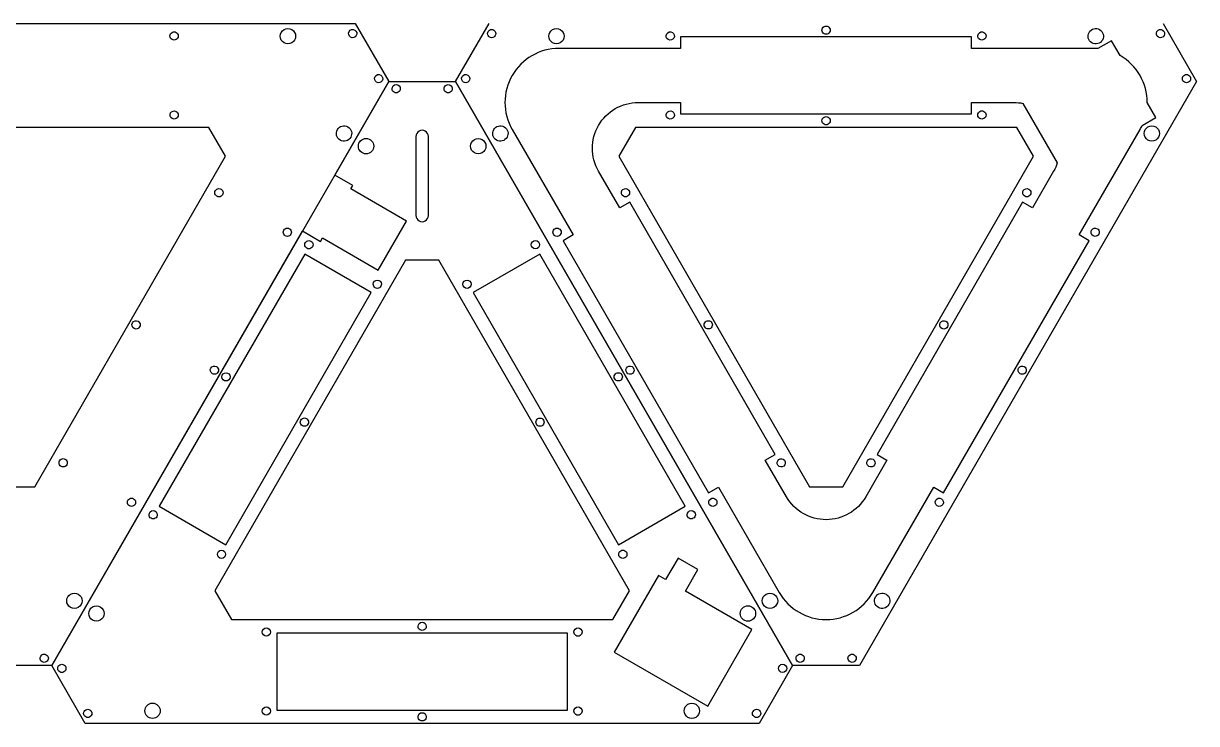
# Model space of a CAD drawing. Extents: x -29 to 538, y 574 to 910.
# Drawn here: x 255.9 to 538.2, y 573.7 to 742 of the extents above; entities that cross this region are included whole.
import ezdxf

# ---------------------------------------------------------------- set-up
doc = ezdxf.new("R2010")
doc.units = 0
doc.layers.get('0').update_dxf_attribs({"linetype": 'CONTINUOUS'})

msp = doc.modelspace()

# ---------------------------------------------------------------- linework, layer by layer
at = {"color": 7}
for p, q in [((173.621559, 741.997783), (335.774099, 741.997782)), ((292.680295, 739.855146), (292.680295, 739.855146)), ((320.495905, 740.538123), (320.495905, 740.538123)), ((335.65355, 740.421298), (335.65355, 740.421298)), ((335.774099, 741.997782), (343.824099, 728.054774)), ((359.9241, 728.054776), (367.9741, 741.997785)), ((369.084657, 740.421285), (369.084657, 740.421285)), ((385.102291, 740.538121), (385.102291, 740.538121)), ((412.0579, 739.855146), (412.0579, 739.855146)), ((449.543298, 741.235141), (449.543298, 741.235141)), ((487.032841, 739.855133), (487.032841, 739.855133)), ((514.848452, 740.538144), (514.848452, 740.538144)), ((530.006116, 740.421309), (530.006116, 740.421309)), ((530.126641, 741.997784), (538.176642, 728.054775)), ((484.050379, 738.747777), (414.050377, 738.747778)), ((414.050377, 738.747778), (414.050377, 735.997778)), ((484.050379, 735.997777), (484.050379, 738.747777)), ((519.809594, 734.260775), (517.738641, 737.847779)), ((513.317688, 735.997783), (484.050379, 735.997777)), ((341.903549, 729.595981), (341.903549, 729.595981)), ((362.834657, 729.595968), (362.834657, 729.595968)), ((536.25611, 729.595995), (536.25611, 729.595995)), ((343.824099, 728.054774), (262.747829, 587.626555)), ((330.8241, 705.538115), (343.8241, 728.054775)), ((343.8241, 728.054775), (359.9241, 728.054775)), ((346.61409, 726.304775), (346.61409, 726.304775)), ((359.11409, 726.304775), (359.11409, 726.304775)), ((441.000371, 587.626556), (359.9241, 728.054776)), ((359.9241, 728.054775), (441.00037, 587.626555)), ((538.176642, 728.054775), (457.100372, 587.626556)), ((403.835624, 722.997786), (414.050369, 722.997783)), ((403.835624, 722.997786), (403.835624, 722.997786)), ((414.050369, 722.997783), (414.050369, 720.247783)), ((484.05037, 722.997782), (494.26512, 722.997788)), ((484.05037, 720.247782), (484.05037, 722.997782)), ((496.412223, 722.786199), (504.681721, 708.463029)), ((292.680296, 720.855148), (292.680296, 720.855148)), ((412.057911, 720.855165), (412.057911, 720.855165)), ((414.050369, 720.247783), (484.05037, 720.247782)), ((487.032848, 720.855144), (487.032848, 720.855144)), ((300.572829, 716.997783), (208.822829, 716.997783)), ((304.572829, 710.06958), (300.572829, 716.997783)), ((333.995911, 717.155456), (333.995911, 717.155456)), ((371.602291, 717.155436), (371.602291, 717.155436)), ((403.175367, 716.997787), (399.175367, 710.069584)), ((494.925375, 716.997782), (403.175367, 716.997787)), ((449.547445, 719.475163), (449.547445, 719.475163)), ((498.925372, 710.069581), (494.925375, 716.997782)), ((525.098934, 717.502121), (528.38864, 719.401438)), ((528.348455, 717.155456), (528.348455, 717.155456)), ((350.3741, 714.828745), (350.3741, 695.828745)), ((350.3741, 714.828745), (350.3741, 714.828745)), ((353.3741, 695.828745), (353.3741, 714.828745)), ((373.524743, 716.49778), (388.158389, 691.151558)), ((340.22409, 712.491495), (340.22409, 712.491495)), ((367.22409, 712.491495), (367.22409, 712.491495)), ((258.697829, 630.611749), (304.572829, 710.06958)), ((399.175367, 710.069584), (445.050375, 630.611748)), ((453.050372, 630.61175), (498.925372, 710.069581)), ((399.416719, 697.651558), (394.309344, 706.497785)), ((503.791399, 706.497787), (498.684024, 697.651554)), ((335.15423, 703.038115), (330.8241, 705.538115)), ((334.67923, 702.215385), (335.15423, 703.038115)), ((303.472137, 702.163132), (303.472137, 702.163132)), ((348.10262, 694.465385), (334.67923, 702.215385)), ((401.266056, 702.163124), (401.266056, 702.163124)), ((497.824683, 702.163132), (497.824683, 702.163132)), ((401.798289, 699.026558), (399.416719, 697.651558)), ((436.79829, 638.404779), (401.798289, 699.026558)), ((496.302454, 699.026554), (461.302454, 638.404776)), ((498.684024, 697.651554), (496.302454, 699.026554)), ((341.30262, 682.687445), (348.10262, 694.465385)), ((262.74783, 587.626555), (323.0741, 692.114715)), ((319.92662, 692.663132), (319.92662, 692.663132)), ((323.0741, 692.114715), (327.40423, 689.614715)), ((384.81158, 692.663135), (384.81158, 692.663135)), ((514.279166, 692.663132), (514.279166, 692.663132)), ((325.61778, 688.805765), (325.61778, 688.805765)), ((327.40423, 689.614715), (327.87923, 690.437445)), ((327.87923, 690.437445), (341.30262, 682.687445)), ((380.11042, 688.805765), (380.11042, 688.805765)), ((388.158389, 691.151558), (385.776819, 689.776558)), ((385.776819, 689.776558), (420.77682, 629.154779)), ((477.323924, 629.154776), (512.323924, 689.776554)), ((512.323924, 689.776554), (509.942354, 691.151554)), ((323.60055, 686.526555), (288.60055, 625.904775)), ((339.62202, 677.276555), (323.60055, 686.526555)), ((380.14765, 686.526555), (364.12618, 677.276555)), ((415.14765, 625.904775), (380.14765, 686.526555)), ((347.8741, 685.069575), (301.9991, 605.611745)), ((355.8741, 685.069575), (347.8741, 685.069575)), ((401.7491, 605.611745), (355.8741, 685.069575)), ((342.07225, 679.305765), (342.07225, 679.305765)), ((363.65596, 679.305765), (363.65596, 679.305765)), ((304.62202, 616.654775), (339.62202, 677.276555)), ((364.12618, 677.276555), (399.12618, 616.654775)), ((283.532255, 670.386237), (283.532255, 670.386237)), ((421.203884, 670.389814), (421.203884, 670.389814)), ((477.884803, 670.386246), (477.884803, 670.386246)), ((302.379039, 659.509821), (302.379039, 659.509821)), ((402.361225, 659.506252), (402.361225, 659.506252)), ((496.731584, 659.509809), (496.731584, 659.509809)), ((305.6779, 657.028865), (305.6779, 657.028865)), ((400.04823, 657.032455), (400.04823, 657.032455)), ((324.52467, 646.152445), (324.52467, 646.152445)), ((381.20561, 646.148875), (381.20561, 646.148875)), ((434.41672, 637.029778), (436.79829, 638.404779)), ((461.302454, 638.404776), (463.684024, 637.029776)), ((265.984672, 637.232938), (265.984672, 637.232938)), ((439.524095, 628.183551), (434.41672, 637.029778)), ((438.753538, 637.232926), (438.753538, 637.232926)), ((463.684024, 637.029776), (458.576649, 628.183543)), ((460.337213, 637.232929), (460.337213, 637.232929)), ((250.697829, 630.611749), (258.697829, 630.611749)), ((420.77682, 629.154779), (423.15839, 630.529779)), ((445.050375, 630.611748), (453.050372, 630.61175)), ((460.308704, 605.183551), (474.942354, 630.529776)), ((474.942354, 630.529776), (477.323924, 629.154776)), ((282.439155, 627.732938), (282.439155, 627.732938)), ((422.299061, 627.732937), (422.299061, 627.732937)), ((476.791696, 627.732929), (476.791696, 627.732929)), ((288.13032, 623.875565), (288.13032, 623.875565)), ((288.60055, 625.904775), (304.62202, 616.654775)), ((399.12618, 616.654775), (415.14765, 625.904775)), ((417.59788, 623.875565), (417.59788, 623.875565)), ((304.58479, 614.375565), (304.58479, 614.375565)), ((401.14341, 614.375565), (401.14341, 614.375565)), ((413.42775, 613.476035), (410.42775, 608.279885)), ((418.19089, 610.726035), (413.42775, 613.476035)), ((415.19089, 605.529885), (418.19089, 610.726035)), ((408.6957, 609.279885), (398.0457, 590.833545)), ((410.42775, 608.279885), (408.6957, 609.279885)), ((269.122826, 604.791977), (269.122826, 604.791977)), ((301.9991, 605.611745), (305.9991, 598.683545)), ((397.7491, 598.683545), (401.7491, 605.611745)), ((431.21236, 596.279885), (415.19089, 605.529885)), ((436.475362, 604.79197), (436.475362, 604.79197)), ((463.475365, 604.791968), (463.475365, 604.791968)), ((275.35101, 600.128035), (275.35101, 600.128035)), ((305.9991, 598.683545), (397.7491, 598.683545)), ((432.09719, 600.128035), (432.09719, 600.128035)), ((315.37663, 595.683545), (315.37663, 595.683545)), ((352.86204, 597.063545), (352.86204, 597.063545)), ((390.35157, 595.683545), (390.35157, 595.683545)), ((420.56236, 577.833545), (431.21236, 596.279885)), ((386.8741, 595.433545), (316.8741, 595.433545)), ((316.8741, 595.433545), (316.8741, 576.933545)), ((386.8741, 576.933545), (386.8741, 595.433545)), ((261.442828, 590.233923), (261.442828, 590.233923)), ((398.0457, 590.833545), (420.56236, 577.833545)), ((443.295376, 590.233902), (443.295376, 590.233902)), ((455.79537, 590.233906), (455.79537, 590.233906)), ((262.747829, 587.626555), (246.647829, 587.626554)), ((270.79783, 573.683545), (262.74783, 587.626555)), ((441.00037, 587.626555), (432.95037, 573.683545)), ((457.100372, 587.626556), (441.000371, 587.626556)), ((266.15336, 586.942715), (266.15336, 586.942715)), ((439.57484, 586.942715), (439.57484, 586.942715)), ((272.40336, 576.117395), (272.40336, 576.117395)), ((288.85101, 576.745345), (288.85101, 576.745345)), ((315.37663, 576.683545), (315.37663, 576.683545)), ((316.8741, 576.933545), (386.8741, 576.933545)), ((390.35157, 576.683545), (390.35157, 576.683545)), ((418.59719, 576.745345), (418.59719, 576.745345)), ((433.32484, 576.117395), (433.32484, 576.117395)), ((432.95037, 573.683545), (270.79783, 573.683545)), ((352.86616, 575.303555), (352.86616, 575.303555))]:
    msp.add_line(p, q, dxfattribs=at)
for points in [[(291.195295, 738.997781), (291.195295, 739.351474), (291.383988, 739.678299), (291.690295, 739.855146)], [(291.690295, 739.855146), (291.996602, 740.031992), (292.373988, 740.031992), (292.680295, 739.855146)], [(292.680295, 739.855146), (292.986602, 739.678299), (293.175295, 739.351474), (293.175295, 738.997781)], [(317.720905, 738.935976), (317.720905, 739.596917), (318.073513, 740.207652), (318.645905, 740.538123)], [(318.645905, 740.538123), (319.218297, 740.868593), (319.923513, 740.868593), (320.495905, 740.538123)], [(320.495905, 740.538123), (321.068297, 740.207652), (321.420905, 739.596917), (321.420905, 738.935976)], [(334.66355, 738.706568), (334.19004, 738.979949), (334.027804, 739.585424), (334.301185, 740.058933)], [(334.301185, 740.058933), (334.574566, 740.532443), (335.18004, 740.694679), (335.65355, 740.421298)], [(335.65355, 740.421298), (336.127059, 740.147917), (336.289296, 739.542443), (336.015915, 739.068933)], [(367.599657, 739.56392), (367.599657, 739.917613), (367.78835, 740.244439), (368.094657, 740.421285)], [(368.094657, 738.706555), (367.78835, 738.883402), (367.599657, 739.210227), (367.599657, 739.56392)], [(368.094657, 740.421285), (368.400964, 740.598132), (368.77835, 740.598132), (369.084657, 740.421285)], [(369.084657, 740.421285), (369.390964, 740.244439), (369.579657, 739.917613), (369.579657, 739.56392)], [(369.579657, 739.56392), (369.579657, 739.210227), (369.390964, 738.883402), (369.084657, 738.706555)], [(382.327291, 738.935974), (382.327291, 739.596916), (382.679899, 740.207651), (383.252291, 740.538121)], [(383.252291, 740.538121), (383.824683, 740.868592), (384.529899, 740.868592), (385.102291, 740.538121)], [(385.102291, 740.538121), (385.674683, 740.207651), (386.027291, 739.596916), (386.027291, 738.935974)], [(411.0679, 738.140415), (410.59439, 738.413796), (410.432154, 739.019271), (410.705535, 739.49278)], [(410.705535, 739.49278), (410.978916, 739.96629), (411.58439, 740.128526), (412.0579, 739.855146)], [(412.0579, 739.855146), (412.531409, 739.581765), (412.693646, 738.97629), (412.420265, 738.502781)], [(448.058298, 740.377775), (448.058298, 740.731468), (448.246991, 741.058294), (448.553298, 741.235141)], [(448.553298, 739.52041), (448.246991, 739.697257), (448.058298, 740.024082), (448.058298, 740.377775)], [(448.553298, 741.235141), (448.859606, 741.411987), (449.236991, 741.411987), (449.543298, 741.235141)], [(449.543298, 739.52041), (449.236991, 739.343564), (448.859606, 739.343564), (448.553298, 739.52041)], [(449.543298, 741.235141), (449.849606, 741.058294), (450.038298, 740.731468), (450.038298, 740.377775)], [(450.038298, 740.377775), (450.038298, 740.024082), (449.849606, 739.697257), (449.543298, 739.52041)], [(486.042841, 738.140403), (485.569332, 738.413784), (485.407095, 739.019258), (485.680476, 739.492768)], [(485.680476, 739.492768), (485.953857, 739.966278), (486.559331, 740.128514), (487.032841, 739.855133)], [(487.032841, 739.855133), (487.339148, 739.678287), (487.527841, 739.351461), (487.527841, 738.997768)], [(512.998452, 737.33385), (512.113611, 737.844714), (511.810442, 738.976156), (512.321305, 739.860997)], [(512.321305, 739.860997), (512.832168, 740.745838), (513.96361, 741.049007), (514.848452, 740.538144)], [(514.848452, 740.538144), (515.733293, 740.027281), (516.036462, 738.895839), (515.525599, 738.010997)], [(529.016116, 738.706579), (528.542607, 738.97996), (528.38037, 739.585434), (528.653751, 740.058944)], [(528.653751, 740.058944), (528.927132, 740.532453), (529.532606, 740.69469), (530.006116, 740.421309)], [(530.006116, 740.421309), (530.479626, 740.147928), (530.641862, 739.542454), (530.368481, 739.068944)], [(291.690295, 738.140415), (291.383988, 738.317262), (291.195295, 738.644088), (291.195295, 738.997781)], [(292.680295, 738.140415), (292.373988, 737.963569), (291.996602, 737.963569), (291.690295, 738.140415)], [(293.175295, 738.997781), (293.175295, 738.644088), (292.986602, 738.317262), (292.680295, 738.140415)], [(318.645905, 737.333829), (318.073513, 737.664299), (317.720905, 738.275034), (317.720905, 738.935976)], [(320.495905, 737.333829), (319.923513, 737.003358), (319.218297, 737.003358), (318.645905, 737.333829)], [(321.420905, 738.935976), (321.420905, 738.275034), (321.068297, 737.664299), (320.495905, 737.333829)], [(336.015915, 739.068933), (335.742534, 738.595424), (335.13706, 738.433187), (334.66355, 738.706568)], [(369.084657, 738.706555), (368.77835, 738.529709), (368.400964, 738.529709), (368.094657, 738.706555)], [(383.252291, 737.333827), (382.679899, 737.664298), (382.327291, 738.275033), (382.327291, 738.935974)], [(385.102291, 737.333827), (384.529899, 737.003357), (383.824683, 737.003357), (383.252291, 737.333827)], [(386.027291, 738.935974), (386.027291, 738.275033), (385.674683, 737.664298), (385.102291, 737.333827)], [(412.420265, 738.502781), (412.146884, 738.029271), (411.54141, 737.867035), (411.0679, 738.140415)], [(487.032841, 738.140403), (486.726534, 737.963557), (486.349148, 737.963557), (486.042841, 738.140403)], [(487.527841, 738.997768), (487.527841, 738.644075), (487.339148, 738.317249), (487.032841, 738.140403)], [(515.525599, 738.010997), (515.014735, 737.126156), (513.883293, 736.822987), (512.998452, 737.33385)], [(517.738641, 737.847779), (517.738641, 737.847779), (514.448927, 735.948466), (514.448927, 735.948466)], [(530.368481, 739.068944), (530.0951, 738.595434), (529.489626, 738.433198), (529.016116, 738.706579)], [(384.783073, 735.99778), (380.138621, 735.99778), (375.84697, 733.519994), (373.524743, 729.49778)], [(414.050377, 735.997778), (414.050377, 735.997778), (384.783073, 735.99778), (384.783073, 735.99778)], [(514.448927, 735.948466), (514.072742, 735.981327), (513.695305, 735.997782), (513.317688, 735.997783)], [(526.317678, 722.988447), (526.321017, 727.639569), (523.839254, 731.938107), (519.809594, 734.260775)], [(340.913549, 727.881251), (340.44004, 728.154632), (340.277804, 728.760106), (340.551184, 729.233616)], [(340.551184, 729.233616), (340.824565, 729.707125), (341.43004, 729.869362), (341.903549, 729.595981)], [(342.265914, 728.243616), (341.992533, 727.770106), (341.387059, 727.60787), (340.913549, 727.881251)], [(341.903549, 729.595981), (342.377059, 729.3226), (342.539295, 728.717126), (342.265914, 728.243616)], [(361.844657, 727.881238), (361.371147, 728.154619), (361.208911, 728.760093), (361.482292, 729.233603)], [(361.482292, 729.233603), (361.755673, 729.707112), (362.361147, 729.869349), (362.834657, 729.595968)], [(362.834657, 729.595968), (363.140964, 729.419121), (363.329657, 729.092296), (363.329657, 728.738603)], [(363.329657, 728.738603), (363.329657, 728.38491), (363.140964, 728.058084), (362.834657, 727.881238)], [(373.524743, 729.49778), (371.202517, 725.475566), (371.202517, 720.519994), (373.524743, 716.49778)], [(534.77111, 728.73863), (534.77111, 729.092323), (534.959803, 729.419149), (535.26611, 729.595995)], [(535.26611, 727.881265), (534.959803, 728.058111), (534.77111, 728.384937), (534.77111, 728.73863)], [(535.26611, 729.595995), (535.572417, 729.772842), (535.949803, 729.772842), (536.25611, 729.595995)], [(536.25611, 729.595995), (536.562417, 729.419149), (536.75111, 729.092323), (536.75111, 728.73863)], [(536.75111, 728.73863), (536.75111, 728.384937), (536.562417, 728.058111), (536.25611, 727.881265)], [(344.63409, 726.304775), (344.63409, 726.851537), (345.077328, 727.294775), (345.62409, 727.294775)], [(345.12909, 725.44741), (344.822783, 725.624256), (344.63409, 725.951082), (344.63409, 726.304775)], [(346.11909, 725.44741), (345.812783, 725.270563), (345.435397, 725.270563), (345.12909, 725.44741)], [(345.62409, 727.294775), (346.170852, 727.294775), (346.61409, 726.851537), (346.61409, 726.304775)], [(346.61409, 726.304775), (346.61409, 725.951082), (346.425397, 725.624256), (346.11909, 725.44741)], [(357.13409, 726.304775), (357.13409, 726.658468), (357.322783, 726.985293), (357.62909, 727.16214)], [(357.62909, 725.44741), (357.322783, 725.624256), (357.13409, 725.951082), (357.13409, 726.304775)], [(357.62909, 727.16214), (357.935397, 727.338986), (358.312783, 727.338986), (358.61909, 727.16214)], [(358.61909, 725.44741), (358.312783, 725.270563), (357.935397, 725.270563), (357.62909, 725.44741)], [(358.61909, 727.16214), (358.925397, 726.985293), (359.11409, 726.658468), (359.11409, 726.304775)], [(359.11409, 726.304775), (359.11409, 725.951082), (358.925397, 725.624256), (358.61909, 725.44741)], [(362.834657, 727.881238), (362.52835, 727.704391), (362.150964, 727.704391), (361.844657, 727.881238)], [(536.25611, 727.881265), (535.949803, 727.704418), (535.572417, 727.704418), (535.26611, 727.881265)], [(394.309343, 717.497786), (396.274304, 720.901198), (399.905702, 722.997786), (403.835624, 722.997786)], [(494.26512, 722.997788), (494.986025, 722.997786), (495.705184, 722.926915), (496.412223, 722.786199)], [(528.38864, 719.401438), (528.38864, 719.401438), (526.317678, 722.988447), (526.317678, 722.988447)], [(291.690296, 719.140418), (291.216787, 719.413799), (291.05455, 720.019273), (291.327931, 720.492783)], [(291.327931, 720.492783), (291.601312, 720.966292), (292.206787, 721.128529), (292.680296, 720.855148)], [(292.680296, 720.855148), (292.986604, 720.678302), (293.175296, 720.351476), (293.175296, 719.997783)], [(293.175296, 719.997783), (293.175296, 719.64409), (292.986604, 719.317264), (292.680296, 719.140418)], [(411.067911, 719.140435), (410.594402, 719.413816), (410.432165, 720.01929), (410.705546, 720.4928)], [(410.705546, 720.4928), (410.978927, 720.96631), (411.584402, 721.128546), (412.057911, 720.855165)], [(412.057911, 720.855165), (412.531421, 720.581784), (412.693657, 719.97631), (412.420276, 719.5028)], [(485.547848, 719.997779), (485.547848, 720.351472), (485.73654, 720.678298), (486.042848, 720.855144)], [(486.042848, 719.140414), (485.73654, 719.31726), (485.547848, 719.644086), (485.547848, 719.997779)], [(486.042848, 720.855144), (486.349155, 721.031991), (486.72654, 721.031991), (487.032848, 720.855144)], [(487.032848, 720.855144), (487.339155, 720.678298), (487.527848, 720.351472), (487.527848, 719.997779)], [(487.527848, 719.997779), (487.527848, 719.644086), (487.339155, 719.31726), (487.032848, 719.140414)], [(292.680296, 719.140418), (292.373989, 718.963571), (291.996603, 718.963571), (291.690296, 719.140418)], [(331.468764, 716.478309), (331.979628, 717.36315), (333.11107, 717.666319), (333.995911, 717.155456)], [(333.995911, 717.155456), (334.880752, 716.644592), (335.183921, 715.51315), (334.673058, 714.628309)], [(369.075144, 716.478288), (369.586008, 717.36313), (370.71745, 717.666299), (371.602291, 717.155436)], [(371.602291, 717.155436), (372.487132, 716.644572), (372.790301, 715.51313), (372.279438, 714.628289)], [(394.309344, 706.497785), (392.344382, 709.901197), (392.344382, 714.094373), (394.309343, 717.497786)], [(412.420276, 719.5028), (412.146895, 719.029291), (411.541421, 718.867054), (411.067911, 719.140435)], [(448.062445, 718.617798), (448.062445, 718.971491), (448.251138, 719.298317), (448.557445, 719.475163)], [(448.557445, 717.760433), (448.251138, 717.937279), (448.062445, 718.264105), (448.062445, 718.617798)], [(448.557445, 719.475163), (448.863752, 719.652009), (449.241138, 719.652009), (449.547445, 719.475163)], [(449.547445, 717.760433), (449.241138, 717.583586), (448.863752, 717.583586), (448.557445, 717.760433)], [(449.547445, 719.475163), (449.853752, 719.298317), (450.042445, 718.971491), (450.042445, 718.617798)], [(450.042445, 718.617798), (450.042445, 718.264105), (449.853752, 717.937279), (449.547445, 717.760433)], [(487.032848, 719.140414), (486.72654, 718.963568), (486.349155, 718.963568), (486.042848, 719.140414)], [(524.576009, 716.497788), (524.764822, 716.824812), (524.939295, 717.159907), (525.098934, 717.502121)], [(525.573455, 715.553309), (525.573455, 716.21425), (525.926063, 716.824985), (526.498455, 717.155456)], [(526.498455, 717.155456), (527.070847, 717.485927), (527.776063, 717.485927), (528.348455, 717.155456)], [(528.348455, 717.155456), (528.920847, 716.824985), (529.273455, 716.21425), (529.273455, 715.553309)], [(332.145911, 713.951162), (331.26107, 714.462025), (330.957901, 715.593468), (331.468764, 716.478309)], [(334.673058, 714.628309), (334.162195, 713.743468), (333.030753, 713.440299), (332.145911, 713.951162)], [(336.52409, 712.491495), (336.52409, 713.513221), (337.352363, 714.341494), (338.37409, 714.341494)], [(338.37409, 714.341494), (339.395817, 714.341494), (340.22409, 713.513221), (340.22409, 712.491495)], [(351.1241, 716.127783), (350.659998, 715.859834), (350.3741, 715.364643), (350.3741, 714.828745)], [(352.6241, 716.127783), (352.159998, 716.395732), (351.588202, 716.395732), (351.1241, 716.127783)], [(353.3741, 714.828745), (353.3741, 715.364643), (353.088202, 715.859834), (352.6241, 716.127783)], [(363.52409, 712.491495), (363.52409, 713.152436), (363.876698, 713.763171), (364.44909, 714.093642)], [(364.44909, 714.093642), (365.021482, 714.424112), (365.726698, 714.424112), (366.29909, 714.093642)], [(366.29909, 714.093642), (366.871482, 713.763171), (367.22409, 713.152436), (367.22409, 712.491495)], [(369.752291, 713.951142), (368.86745, 714.462005), (368.564281, 715.593447), (369.075144, 716.478288)], [(372.279438, 714.628289), (371.768574, 713.743447), (370.637132, 713.440278), (369.752291, 713.951142)], [(509.942354, 691.151554), (509.942354, 691.151554), (524.576009, 716.497788), (524.576009, 716.497788)], [(526.498455, 713.951162), (525.926063, 714.281633), (525.573455, 714.892368), (525.573455, 715.553309)], [(529.273455, 715.553309), (529.273455, 714.892368), (528.920847, 714.281633), (528.348455, 713.951162)], [(338.37409, 710.641495), (337.352363, 710.641495), (336.52409, 711.469768), (336.52409, 712.491495)], [(340.22409, 712.491495), (340.22409, 711.469768), (339.395817, 710.641495), (338.37409, 710.641495)], [(364.44909, 710.889348), (363.876698, 711.219818), (363.52409, 711.830553), (363.52409, 712.491495)], [(367.22409, 712.491495), (367.22409, 711.830553), (366.871482, 711.219818), (366.29909, 710.889348)], [(528.348455, 713.951162), (527.776063, 713.620691), (527.070847, 713.620691), (526.498455, 713.951162)], [(366.29909, 710.889348), (365.726698, 710.558877), (365.021482, 710.558877), (364.44909, 710.889348)], [(504.681721, 708.463029), (504.450062, 707.780357), (504.151854, 707.122111), (503.791399, 706.497787)], [(301.987137, 701.305767), (301.987137, 701.65946), (302.17583, 701.986286), (302.482137, 702.163132)], [(302.482137, 700.448402), (302.17583, 700.625249), (301.987137, 700.952074), (301.987137, 701.305767)], [(302.482137, 702.163132), (302.788444, 702.339979), (303.16583, 702.339979), (303.472137, 702.163132)], [(303.472137, 700.448402), (303.16583, 700.271556), (302.788444, 700.271556), (302.482137, 700.448402)], [(303.472137, 702.163132), (303.778444, 701.986286), (303.967137, 701.65946), (303.967137, 701.305767)], [(303.967137, 701.305767), (303.967137, 700.952074), (303.778444, 700.625249), (303.472137, 700.448402)], [(400.276056, 700.448394), (399.802547, 700.721775), (399.64031, 701.327249), (399.913691, 701.800759)], [(399.913691, 701.800759), (400.187072, 702.274268), (400.792546, 702.436505), (401.266056, 702.163124)], [(401.266056, 700.448394), (400.959749, 700.271547), (400.582363, 700.271547), (400.276056, 700.448394)], [(401.266056, 702.163124), (401.572363, 701.986278), (401.761056, 701.659452), (401.761056, 701.305759)], [(401.761056, 701.305759), (401.761056, 700.952066), (401.572363, 700.62524), (401.266056, 700.448394)], [(496.834683, 700.448401), (496.361173, 700.721782), (496.198937, 701.327257), (496.472318, 701.800766)], [(496.472318, 701.800766), (496.745699, 702.274276), (497.351173, 702.436512), (497.824683, 702.163132)], [(497.824683, 700.448401), (497.518376, 700.271555), (497.14099, 700.271555), (496.834683, 700.448401)], [(497.824683, 702.163132), (498.13099, 701.986285), (498.319683, 701.659459), (498.319683, 701.305767)], [(498.319683, 701.305767), (498.319683, 700.952074), (498.13099, 700.625248), (497.824683, 700.448401)], [(350.3741, 695.828745), (350.3741, 695.292846), (350.659998, 694.797656), (351.1241, 694.529707)], [(351.1241, 694.529707), (351.588202, 694.261757), (352.159998, 694.261757), (352.6241, 694.529707)], [(352.6241, 694.529707), (353.088202, 694.797656), (353.3741, 695.292846), (353.3741, 695.828745)], [(318.44162, 691.805767), (318.44162, 692.15946), (318.630313, 692.486286), (318.93662, 692.663132)], [(318.93662, 690.948402), (318.630313, 691.125249), (318.44162, 691.452074), (318.44162, 691.805767)], [(318.93662, 692.663132), (319.242927, 692.839979), (319.620313, 692.839979), (319.92662, 692.663132)], [(319.92662, 692.663132), (320.232927, 692.486286), (320.42162, 692.15946), (320.42162, 691.805767)], [(320.42162, 691.805767), (320.42162, 691.452074), (320.232927, 691.125249), (319.92662, 690.948402)], [(383.32658, 691.80577), (383.32658, 692.159463), (383.515273, 692.486289), (383.82158, 692.663135)], [(383.82158, 690.948405), (383.515273, 691.125251), (383.32658, 691.452077), (383.32658, 691.80577)], [(383.82158, 692.663135), (384.127887, 692.839982), (384.505273, 692.839982), (384.81158, 692.663135)], [(384.81158, 692.663135), (385.117887, 692.486289), (385.30658, 692.159463), (385.30658, 691.80577)], [(385.30658, 691.80577), (385.30658, 691.452077), (385.117887, 691.125251), (384.81158, 690.948405)], [(513.289166, 690.948401), (512.815656, 691.221782), (512.65342, 691.827257), (512.926801, 692.300766)], [(512.926801, 692.300766), (513.200182, 692.774276), (513.805656, 692.936512), (514.279166, 692.663132)], [(514.279166, 692.663132), (514.585473, 692.486285), (514.774166, 692.159459), (514.774166, 691.805767)], [(514.774166, 691.805767), (514.774166, 691.452074), (514.585473, 691.125248), (514.279166, 690.948401)], [(319.92662, 690.948402), (319.620313, 690.771556), (319.242927, 690.771556), (318.93662, 690.948402)], [(323.63778, 688.805765), (323.63778, 689.159458), (323.826473, 689.486283), (324.13278, 689.66313)], [(324.13278, 687.9484), (323.826473, 688.125246), (323.63778, 688.452072), (323.63778, 688.805765)], [(324.13278, 689.66313), (324.439087, 689.839976), (324.816473, 689.839976), (325.12278, 689.66313)], [(325.12278, 689.66313), (325.429087, 689.486283), (325.61778, 689.159458), (325.61778, 688.805765)], [(325.61778, 688.805765), (325.61778, 688.452072), (325.429087, 688.125246), (325.12278, 687.9484)], [(378.13042, 688.805765), (378.13042, 689.352527), (378.573658, 689.795764), (379.12042, 689.795764)], [(379.12042, 687.815765), (378.573658, 687.815765), (378.13042, 688.259003), (378.13042, 688.805765)], [(379.12042, 689.795764), (379.667182, 689.795764), (380.11042, 689.352527), (380.11042, 688.805765)], [(380.11042, 688.805765), (380.11042, 688.259003), (379.667182, 687.815765), (379.12042, 687.815765)], [(384.81158, 690.948405), (384.505273, 690.771558), (384.127887, 690.771558), (383.82158, 690.948405)], [(514.279166, 690.948401), (513.972859, 690.771555), (513.595473, 690.771555), (513.289166, 690.948401)], [(325.12278, 687.9484), (324.816473, 687.771553), (324.439087, 687.771553), (324.13278, 687.9484)], [(340.09225, 679.305765), (340.09225, 679.852527), (340.535488, 680.295765), (341.08225, 680.295765)], [(341.08225, 680.295765), (341.629012, 680.295765), (342.07225, 679.852527), (342.07225, 679.305765)], [(361.67596, 679.305765), (361.67596, 679.852527), (362.119198, 680.295764), (362.66596, 680.295764)], [(362.66596, 680.295764), (363.212722, 680.295764), (363.65596, 679.852527), (363.65596, 679.305765)], [(340.58725, 678.4484), (340.280943, 678.625246), (340.09225, 678.952072), (340.09225, 679.305765)], [(341.57725, 678.4484), (341.270943, 678.271553), (340.893557, 678.271553), (340.58725, 678.4484)], [(342.07225, 679.305765), (342.07225, 678.952072), (341.883557, 678.625246), (341.57725, 678.4484)], [(362.66596, 678.315765), (362.119198, 678.315765), (361.67596, 678.759003), (361.67596, 679.305765)], [(363.65596, 679.305765), (363.65596, 678.759003), (363.212722, 678.315765), (362.66596, 678.315765)], [(282.542255, 668.671507), (282.068745, 668.944888), (281.906509, 669.550362), (282.17989, 670.023872)], [(282.17989, 670.023872), (282.453271, 670.497381), (283.058745, 670.659618), (283.532255, 670.386237)], [(283.532255, 670.386237), (283.838562, 670.20939), (284.027255, 669.882565), (284.027255, 669.528872)], [(284.027255, 669.528872), (284.027255, 669.175179), (283.838562, 668.848353), (283.532255, 668.671507)], [(419.718884, 669.532449), (419.718884, 669.886142), (419.907576, 670.212968), (420.213884, 670.389814)], [(420.213884, 668.675084), (419.907576, 668.85193), (419.718884, 669.178756), (419.718884, 669.532449)], [(420.213884, 670.389814), (420.520191, 670.566661), (420.897576, 670.566661), (421.203884, 670.389814)], [(421.203884, 670.389814), (421.510191, 670.212968), (421.698884, 669.886142), (421.698884, 669.532449)], [(421.698884, 669.532449), (421.698884, 669.178756), (421.510191, 668.85193), (421.203884, 668.675084)], [(476.894803, 668.671516), (476.421293, 668.944897), (476.259057, 669.550371), (476.532438, 670.023881)], [(476.532438, 670.023881), (476.805819, 670.497391), (477.411293, 670.659627), (477.884803, 670.386246)], [(477.884803, 670.386246), (478.19111, 670.2094), (478.379803, 669.882574), (478.379803, 669.528881)], [(478.379803, 669.528881), (478.379803, 669.175188), (478.19111, 668.848362), (477.884803, 668.671516)], [(283.532255, 668.671507), (283.225948, 668.49466), (282.848562, 668.49466), (282.542255, 668.671507)], [(421.203884, 668.675084), (420.897576, 668.498237), (420.520191, 668.498237), (420.213884, 668.675084)], [(477.884803, 668.671516), (477.578496, 668.49467), (477.20111, 668.49467), (476.894803, 668.671516)], [(301.389039, 657.795091), (300.91553, 658.068472), (300.753293, 658.673946), (301.026674, 659.147456)], [(301.026674, 659.147456), (301.300055, 659.620966), (301.90553, 659.783202), (302.379039, 659.509821)], [(302.379039, 657.795091), (302.072732, 657.618244), (301.695346, 657.618244), (301.389039, 657.795091)], [(302.379039, 659.509821), (302.685346, 659.332975), (302.874039, 659.006149), (302.874039, 658.652456)], [(302.874039, 658.652456), (302.874039, 658.298763), (302.685346, 657.971937), (302.379039, 657.795091)], [(303.6979, 657.028865), (303.6979, 657.575627), (304.141138, 658.018864), (304.6879, 658.018864)], [(304.6879, 658.018864), (305.234662, 658.018864), (305.6779, 657.575627), (305.6779, 657.028865)], [(398.06823, 657.032455), (398.06823, 657.386148), (398.256923, 657.712973), (398.56323, 657.88982)], [(398.56323, 657.88982), (398.869537, 658.066666), (399.246923, 658.066666), (399.55323, 657.88982)], [(399.55323, 657.88982), (399.859537, 657.712973), (400.04823, 657.386148), (400.04823, 657.032455)], [(401.371225, 657.791522), (400.897716, 658.064903), (400.735479, 658.670378), (401.00886, 659.143887)], [(401.00886, 659.143887), (401.282241, 659.617397), (401.887715, 659.779633), (402.361225, 659.506252)], [(402.72359, 658.153887), (402.450209, 657.680378), (401.844735, 657.518141), (401.371225, 657.791522)], [(402.361225, 659.506252), (402.834735, 659.232871), (402.996971, 658.627397), (402.72359, 658.153887)], [(495.741584, 657.795079), (495.268075, 658.06846), (495.105839, 658.673934), (495.379219, 659.147444)], [(495.379219, 659.147444), (495.6526, 659.620954), (496.258075, 659.78319), (496.731584, 659.509809)], [(496.731584, 657.795079), (496.425277, 657.618233), (496.047891, 657.618233), (495.741584, 657.795079)], [(496.731584, 659.509809), (497.037891, 659.332963), (497.226584, 659.006137), (497.226584, 658.652444)], [(497.226584, 658.652444), (497.226584, 658.298751), (497.037891, 657.971926), (496.731584, 657.795079)], [(304.6879, 656.038865), (304.141138, 656.038865), (303.6979, 656.482103), (303.6979, 657.028865)], [(305.6779, 657.028865), (305.6779, 656.482103), (305.234662, 656.038865), (304.6879, 656.038865)], [(398.56323, 656.17509), (398.256923, 656.351936), (398.06823, 656.678762), (398.06823, 657.032455)], [(399.55323, 656.17509), (399.246923, 655.998243), (398.869537, 655.998243), (398.56323, 656.17509)], [(400.04823, 657.032455), (400.04823, 656.678762), (399.859537, 656.351936), (399.55323, 656.17509)], [(322.54467, 646.152445), (322.54467, 646.506138), (322.733363, 646.832963), (323.03967, 647.00981)], [(323.03967, 647.00981), (323.345977, 647.186656), (323.723363, 647.186656), (324.02967, 647.00981)], [(324.02967, 647.00981), (324.335977, 646.832963), (324.52467, 646.506138), (324.52467, 646.152445)], [(379.22561, 646.148875), (379.22561, 646.502568), (379.414303, 646.829393), (379.72061, 647.00624)], [(379.72061, 647.00624), (380.026917, 647.183086), (380.404303, 647.183086), (380.71061, 647.00624)], [(380.71061, 647.00624), (381.016917, 646.829393), (381.20561, 646.502568), (381.20561, 646.148875)], [(323.03967, 645.29508), (322.733363, 645.471926), (322.54467, 645.798752), (322.54467, 646.152445)], [(324.02967, 645.29508), (323.723363, 645.118233), (323.345977, 645.118233), (323.03967, 645.29508)], [(324.52467, 646.152445), (324.52467, 645.798752), (324.335977, 645.471926), (324.02967, 645.29508)], [(379.72061, 645.29151), (379.414303, 645.468356), (379.22561, 645.795182), (379.22561, 646.148875)], [(380.71061, 645.29151), (380.404303, 645.114663), (380.026917, 645.114663), (379.72061, 645.29151)], [(381.20561, 646.148875), (381.20561, 645.795182), (381.016917, 645.468356), (380.71061, 645.29151)], [(264.499672, 636.375573), (264.499672, 636.729266), (264.688365, 637.056092), (264.994672, 637.232938)], [(264.994672, 635.518208), (264.688365, 635.695055), (264.499672, 636.02188), (264.499672, 636.375573)], [(264.994672, 637.232938), (265.300979, 637.409785), (265.678365, 637.409785), (265.984672, 637.232938)], [(265.984672, 635.518208), (265.678365, 635.341362), (265.300979, 635.341362), (264.994672, 635.518208)], [(265.984672, 637.232938), (266.290979, 637.056092), (266.479672, 636.729266), (266.479672, 636.375573)], [(266.479672, 636.375573), (266.479672, 636.02188), (266.290979, 635.695055), (265.984672, 635.518208)], [(437.763538, 635.518196), (437.290028, 635.791577), (437.127792, 636.397052), (437.401173, 636.870561)], [(437.401173, 636.870561), (437.674554, 637.344071), (438.280028, 637.506307), (438.753538, 637.232926)], [(439.115902, 635.880561), (438.842522, 635.407052), (438.237047, 635.244815), (437.763538, 635.518196)], [(438.753538, 637.232926), (439.227047, 636.959545), (439.389283, 636.354071), (439.115902, 635.880561)], [(459.347213, 635.518199), (458.873704, 635.79158), (458.711467, 636.397054), (458.984848, 636.870564)], [(458.984848, 636.870564), (459.258229, 637.344073), (459.863703, 637.50631), (460.337213, 637.232929)], [(460.699578, 635.880564), (460.426197, 635.407054), (459.820723, 635.244818), (459.347213, 635.518199)], [(460.337213, 637.232929), (460.810723, 636.959548), (460.972959, 636.354074), (460.699578, 635.880564)], [(423.15839, 630.529779), (423.15839, 630.529779), (437.792044, 605.183551), (437.792044, 605.183551)], [(280.954155, 626.875573), (280.954155, 627.229266), (281.142848, 627.556092), (281.449155, 627.732938)], [(281.449155, 626.018208), (281.142848, 626.195055), (280.954155, 626.52188), (280.954155, 626.875573)], [(281.449155, 627.732938), (281.755462, 627.909785), (282.132848, 627.909785), (282.439155, 627.732938)], [(282.439155, 627.732938), (282.745462, 627.556092), (282.934155, 627.229266), (282.934155, 626.875573)], [(282.934155, 626.875573), (282.934155, 626.52188), (282.745462, 626.195055), (282.439155, 626.018208)], [(421.309061, 626.018207), (420.835552, 626.291588), (420.673315, 626.897062), (420.946696, 627.370572)], [(420.946696, 627.370572), (421.220077, 627.844082), (421.825551, 628.006318), (422.299061, 627.732937)], [(422.299061, 627.732937), (422.605368, 627.556091), (422.794061, 627.229265), (422.794061, 626.875572)], [(422.794061, 626.875572), (422.794061, 626.521879), (422.605368, 626.195054), (422.299061, 626.018207)], [(449.05037, 622.683551), (445.12045, 622.683553), (441.489055, 624.780141), (439.524095, 628.183551)], [(458.576649, 628.183543), (456.611686, 624.780134), (452.98029, 622.68355), (449.05037, 622.683551)], [(475.801696, 626.018199), (475.328186, 626.29158), (475.16595, 626.897054), (475.439331, 627.370564)], [(475.439331, 627.370564), (475.712712, 627.844073), (476.318186, 628.00631), (476.791696, 627.732929)], [(476.791696, 627.732929), (477.265205, 627.459548), (477.427442, 626.854074), (477.154061, 626.380564)], [(282.439155, 626.018208), (282.132848, 625.841362), (281.755462, 625.841362), (281.449155, 626.018208)], [(286.15032, 623.875565), (286.15032, 624.422327), (286.593558, 624.865565), (287.14032, 624.865565)], [(286.64532, 623.0182), (286.339013, 623.195046), (286.15032, 623.521872), (286.15032, 623.875565)], [(287.14032, 624.865565), (287.687082, 624.865565), (288.13032, 624.422327), (288.13032, 623.875565)], [(288.13032, 623.875565), (288.13032, 623.521872), (287.941627, 623.195046), (287.63532, 623.0182)], [(415.61788, 623.875565), (415.61788, 624.422327), (416.061118, 624.865565), (416.60788, 624.865565)], [(416.11288, 623.0182), (415.806573, 623.195046), (415.61788, 623.521872), (415.61788, 623.875565)], [(416.60788, 624.865565), (417.154642, 624.865565), (417.59788, 624.422327), (417.59788, 623.875565)], [(417.59788, 623.875565), (417.59788, 623.521872), (417.409187, 623.195046), (417.10288, 623.0182)], [(422.299061, 626.018207), (421.992754, 625.841361), (421.615368, 625.841361), (421.309061, 626.018207)], [(477.154061, 626.380564), (476.88068, 625.907054), (476.275205, 625.744818), (475.801696, 626.018199)], [(287.63532, 623.0182), (287.329013, 622.841353), (286.951627, 622.841353), (286.64532, 623.0182)], [(417.10288, 623.0182), (416.796573, 622.841353), (416.419187, 622.841353), (416.11288, 623.0182)], [(302.60479, 614.375565), (302.60479, 614.922327), (303.048028, 615.365564), (303.59479, 615.365564)], [(303.59479, 615.365564), (304.141552, 615.365564), (304.58479, 614.922327), (304.58479, 614.375565)], [(399.65841, 615.23293), (399.964717, 615.409776), (400.342103, 615.409776), (400.64841, 615.23293)], [(303.59479, 613.385565), (303.048028, 613.385565), (302.60479, 613.828803), (302.60479, 614.375565)], [(304.58479, 614.375565), (304.58479, 613.828803), (304.141552, 613.385565), (303.59479, 613.385565)], [(399.16341, 614.375565), (399.16341, 614.729258), (399.352103, 615.056083), (399.65841, 615.23293)], [(399.65841, 613.5182), (399.352103, 613.695046), (399.16341, 614.021872), (399.16341, 614.375565)], [(400.64841, 613.5182), (400.342103, 613.341353), (399.964717, 613.341353), (399.65841, 613.5182)], [(400.64841, 615.23293), (400.954717, 615.056083), (401.14341, 614.729258), (401.14341, 614.375565)], [(401.14341, 614.375565), (401.14341, 614.021872), (400.954717, 613.695046), (400.64841, 613.5182)], [(266.347826, 603.18983), (266.347826, 603.850771), (266.700434, 604.461506), (267.272826, 604.791977)], [(267.272826, 604.791977), (267.845218, 605.122447), (268.550434, 605.122447), (269.122826, 604.791977)], [(269.122826, 604.791977), (269.695218, 604.461506), (270.047826, 603.850771), (270.047826, 603.18983)], [(433.700362, 603.189823), (433.700362, 603.850765), (434.05297, 604.4615), (434.625362, 604.79197)], [(434.625362, 604.79197), (435.197754, 605.122441), (435.90297, 605.122441), (436.475362, 604.79197)], [(436.475362, 604.79197), (437.047754, 604.4615), (437.400362, 603.850765), (437.400362, 603.189823)], [(437.792044, 605.183551), (440.11427, 601.161337), (444.405922, 598.683551), (449.050374, 598.683551)], [(449.050374, 598.683551), (453.694827, 598.683551), (457.986478, 601.161337), (460.308704, 605.183551)], [(461.625365, 601.587674), (460.740524, 602.098538), (460.437355, 603.22998), (460.948219, 604.114821)], [(460.948219, 604.114821), (461.459082, 604.999662), (462.590524, 605.302831), (463.475365, 604.791968)], [(463.475365, 604.791968), (464.360206, 604.281105), (464.663375, 603.149663), (464.152512, 602.264821)], [(267.272826, 601.587683), (266.700434, 601.918153), (266.347826, 602.528888), (266.347826, 603.18983)], [(269.122826, 601.587683), (268.550434, 601.257212), (267.845218, 601.257212), (267.272826, 601.587683)], [(270.047826, 603.18983), (270.047826, 602.528888), (269.695218, 601.918153), (269.122826, 601.587683)], [(271.65101, 600.128035), (271.65101, 600.788976), (272.003618, 601.399711), (272.57601, 601.730182)], [(272.57601, 601.730182), (273.148402, 602.060652), (273.853618, 602.060652), (274.42601, 601.730182)], [(274.42601, 601.730182), (274.998402, 601.399711), (275.35101, 600.788976), (275.35101, 600.128035)], [(428.39719, 600.128035), (428.39719, 601.149761), (429.225463, 601.978034), (430.24719, 601.978034)], [(430.24719, 601.978034), (431.268917, 601.978034), (432.09719, 601.149761), (432.09719, 600.128035)], [(434.625362, 601.587676), (434.05297, 601.918147), (433.700362, 602.528882), (433.700362, 603.189823)], [(436.475362, 601.587676), (435.90297, 601.257206), (435.197754, 601.257206), (434.625362, 601.587676)], [(437.400362, 603.189823), (437.400362, 602.528882), (437.047754, 601.918147), (436.475362, 601.587676)], [(464.152512, 602.264821), (463.641649, 601.37998), (462.510207, 601.076811), (461.625365, 601.587674)], [(272.57601, 598.525888), (272.003618, 598.856358), (271.65101, 599.467093), (271.65101, 600.128035)], [(274.42601, 598.525888), (273.853618, 598.195417), (273.148402, 598.195417), (272.57601, 598.525888)], [(275.35101, 600.128035), (275.35101, 599.467093), (274.998402, 598.856358), (274.42601, 598.525888)], [(430.24719, 598.278035), (429.225463, 598.278035), (428.39719, 599.106308), (428.39719, 600.128035)], [(432.09719, 600.128035), (432.09719, 599.106308), (431.268917, 598.278035), (430.24719, 598.278035)], [(313.39663, 595.683545), (313.39663, 596.230307), (313.839868, 596.673544), (314.38663, 596.673544)], [(314.38663, 594.693545), (313.839868, 594.693545), (313.39663, 595.136783), (313.39663, 595.683545)], [(314.38663, 596.673544), (314.933392, 596.673544), (315.37663, 596.230307), (315.37663, 595.683545)], [(315.37663, 595.683545), (315.37663, 595.136783), (314.933392, 594.693545), (314.38663, 594.693545)], [(350.88204, 597.063545), (350.88204, 597.610307), (351.325278, 598.053545), (351.87204, 598.053545)], [(351.37704, 596.20618), (351.070733, 596.383026), (350.88204, 596.709852), (350.88204, 597.063545)], [(352.36704, 596.20618), (352.060733, 596.029333), (351.683347, 596.029333), (351.37704, 596.20618)], [(351.87204, 598.053545), (352.418802, 598.053545), (352.86204, 597.610307), (352.86204, 597.063545)], [(352.86204, 597.063545), (352.86204, 596.709852), (352.673347, 596.383026), (352.36704, 596.20618)], [(388.37157, 595.683545), (388.37157, 596.230307), (388.814808, 596.673545), (389.36157, 596.673545)], [(388.86657, 594.82618), (388.560263, 595.003026), (388.37157, 595.329852), (388.37157, 595.683545)], [(389.36157, 596.673545), (389.908332, 596.673545), (390.35157, 596.230307), (390.35157, 595.683545)], [(390.35157, 595.683545), (390.35157, 595.329852), (390.162877, 595.003026), (389.85657, 594.82618)], [(389.85657, 594.82618), (389.550263, 594.649333), (389.172877, 594.649333), (388.86657, 594.82618)], [(260.452828, 588.519193), (259.979318, 588.792574), (259.817082, 589.398049), (260.090463, 589.871558)], [(260.090463, 589.871558), (260.363844, 590.345068), (260.969318, 590.507304), (261.442828, 590.233923)], [(261.442828, 590.233923), (261.749135, 590.057077), (261.937828, 589.730251), (261.937828, 589.376558)], [(441.810376, 589.376537), (441.810376, 589.73023), (441.999069, 590.057055), (442.305376, 590.233902)], [(442.305376, 590.233902), (442.611683, 590.410748), (442.989069, 590.410748), (443.295376, 590.233902)], [(443.295376, 590.233902), (443.601683, 590.057055), (443.790376, 589.73023), (443.790376, 589.376537)], [(454.31037, 589.37654), (454.31037, 589.730233), (454.499063, 590.057059), (454.80537, 590.233906)], [(454.80537, 590.233906), (455.111677, 590.410752), (455.489063, 590.410752), (455.79537, 590.233906)], [(455.79537, 590.233906), (456.101677, 590.057059), (456.29037, 589.730233), (456.29037, 589.37654)], [(261.442828, 588.519193), (261.136521, 588.342347), (260.759135, 588.342347), (260.452828, 588.519193)], [(261.937828, 589.376558), (261.937828, 589.022865), (261.749135, 588.69604), (261.442828, 588.519193)], [(264.17336, 586.942715), (264.17336, 587.296408), (264.362053, 587.623233), (264.66836, 587.80008)], [(264.66836, 587.80008), (264.974667, 587.976926), (265.352053, 587.976926), (265.65836, 587.80008)], [(265.65836, 587.80008), (265.964667, 587.623233), (266.15336, 587.296408), (266.15336, 586.942715)], [(437.59484, 586.942715), (437.59484, 587.489477), (438.038078, 587.932714), (438.58484, 587.932714)], [(438.58484, 587.932714), (439.131602, 587.932714), (439.57484, 587.489477), (439.57484, 586.942715)], [(442.305376, 588.519171), (441.999069, 588.696018), (441.810376, 589.022844), (441.810376, 589.376537)], [(443.295376, 588.519171), (442.989069, 588.342325), (442.611683, 588.342325), (442.305376, 588.519171)], [(443.790376, 589.376537), (443.790376, 589.022844), (443.601683, 588.696018), (443.295376, 588.519171)], [(454.80537, 588.519175), (454.499063, 588.696022), (454.31037, 589.022847), (454.31037, 589.37654)], [(455.79537, 588.519175), (455.489063, 588.342329), (455.111677, 588.342329), (454.80537, 588.519175)], [(456.29037, 589.37654), (456.29037, 589.022847), (456.101677, 588.696022), (455.79537, 588.519175)], [(264.66836, 586.08535), (264.362053, 586.262196), (264.17336, 586.589022), (264.17336, 586.942715)], [(265.65836, 586.08535), (265.352053, 585.908503), (264.974667, 585.908503), (264.66836, 586.08535)], [(266.15336, 586.942715), (266.15336, 586.589022), (265.964667, 586.262196), (265.65836, 586.08535)], [(438.58484, 585.952715), (438.038078, 585.952715), (437.59484, 586.395953), (437.59484, 586.942715)], [(439.57484, 586.942715), (439.57484, 586.395953), (439.131602, 585.952715), (438.58484, 585.952715)], [(285.15101, 576.745345), (285.15101, 577.767071), (285.979283, 578.595344), (287.00101, 578.595344)], [(287.00101, 578.595344), (288.022737, 578.595344), (288.85101, 577.767071), (288.85101, 576.745345)], [(415.82219, 578.347492), (416.394582, 578.677962), (417.099798, 578.677962), (417.67219, 578.347492)], [(270.42336, 576.117395), (270.42336, 576.471088), (270.612053, 576.797913), (270.91836, 576.97476)], [(270.91836, 575.26003), (270.612053, 575.436876), (270.42336, 575.763702), (270.42336, 576.117395)], [(270.91836, 576.97476), (271.224667, 577.151606), (271.602053, 577.151606), (271.90836, 576.97476)], [(271.90836, 576.97476), (272.214667, 576.797913), (272.40336, 576.471088), (272.40336, 576.117395)], [(272.40336, 576.117395), (272.40336, 575.763702), (272.214667, 575.436876), (271.90836, 575.26003)], [(287.00101, 574.895345), (285.979283, 574.895345), (285.15101, 575.723618), (285.15101, 576.745345)], [(288.85101, 576.745345), (288.85101, 575.723618), (288.022737, 574.895345), (287.00101, 574.895345)], [(313.39663, 576.683545), (313.39663, 577.230307), (313.839868, 577.673544), (314.38663, 577.673544)], [(314.38663, 575.693545), (313.839868, 575.693545), (313.39663, 576.136783), (313.39663, 576.683545)], [(314.38663, 577.673544), (314.933392, 577.673544), (315.37663, 577.230307), (315.37663, 576.683545)], [(315.37663, 576.683545), (315.37663, 576.136783), (314.933392, 575.693545), (314.38663, 575.693545)], [(350.88616, 575.303555), (350.88616, 575.850317), (351.329398, 576.293555), (351.87616, 576.293555)], [(351.87616, 576.293555), (352.422922, 576.293555), (352.86616, 575.850317), (352.86616, 575.303555)], [(388.37157, 576.683545), (388.37157, 577.230307), (388.814808, 577.673545), (389.36157, 577.673545)], [(388.86657, 575.82618), (388.560263, 576.003026), (388.37157, 576.329852), (388.37157, 576.683545)], [(389.85657, 575.82618), (389.550263, 575.649333), (389.172877, 575.649333), (388.86657, 575.82618)], [(389.36157, 577.673545), (389.908332, 577.673545), (390.35157, 577.230307), (390.35157, 576.683545)], [(390.35157, 576.683545), (390.35157, 576.329852), (390.162877, 576.003026), (389.85657, 575.82618)], [(414.89719, 576.745345), (414.89719, 577.406286), (415.249798, 578.017021), (415.82219, 578.347492)], [(415.82219, 575.143198), (415.249798, 575.473668), (414.89719, 576.084403), (414.89719, 576.745345)], [(417.67219, 578.347492), (418.244582, 578.017021), (418.59719, 577.406286), (418.59719, 576.745345)], [(418.59719, 576.745345), (418.59719, 576.084403), (418.244582, 575.473668), (417.67219, 575.143198)], [(431.34484, 576.117395), (431.34484, 576.471088), (431.533533, 576.797913), (431.83984, 576.97476)], [(431.83984, 575.26003), (431.533533, 575.436876), (431.34484, 575.763702), (431.34484, 576.117395)], [(431.83984, 576.97476), (432.146147, 577.151606), (432.523533, 577.151606), (432.82984, 576.97476)], [(432.82984, 576.97476), (433.136147, 576.797913), (433.32484, 576.471088), (433.32484, 576.117395)], [(433.32484, 576.117395), (433.32484, 575.763702), (433.136147, 575.436876), (432.82984, 575.26003)], [(271.90836, 575.26003), (271.602053, 575.083183), (271.224667, 575.083183), (270.91836, 575.26003)], [(351.38116, 574.44619), (351.074853, 574.623036), (350.88616, 574.949862), (350.88616, 575.303555)], [(352.37116, 574.44619), (352.064853, 574.269343), (351.687467, 574.269343), (351.38116, 574.44619)], [(352.86616, 575.303555), (352.86616, 574.949862), (352.677467, 574.623036), (352.37116, 574.44619)], [(417.67219, 575.143198), (417.099798, 574.812727), (416.394582, 574.812727), (415.82219, 575.143198)], [(432.82984, 575.26003), (432.523533, 575.083183), (432.146147, 575.083183), (431.83984, 575.26003)]]:
    msp.add_open_spline(points, degree=3, dxfattribs=at)

doc.saveas('drawing.dxf')
